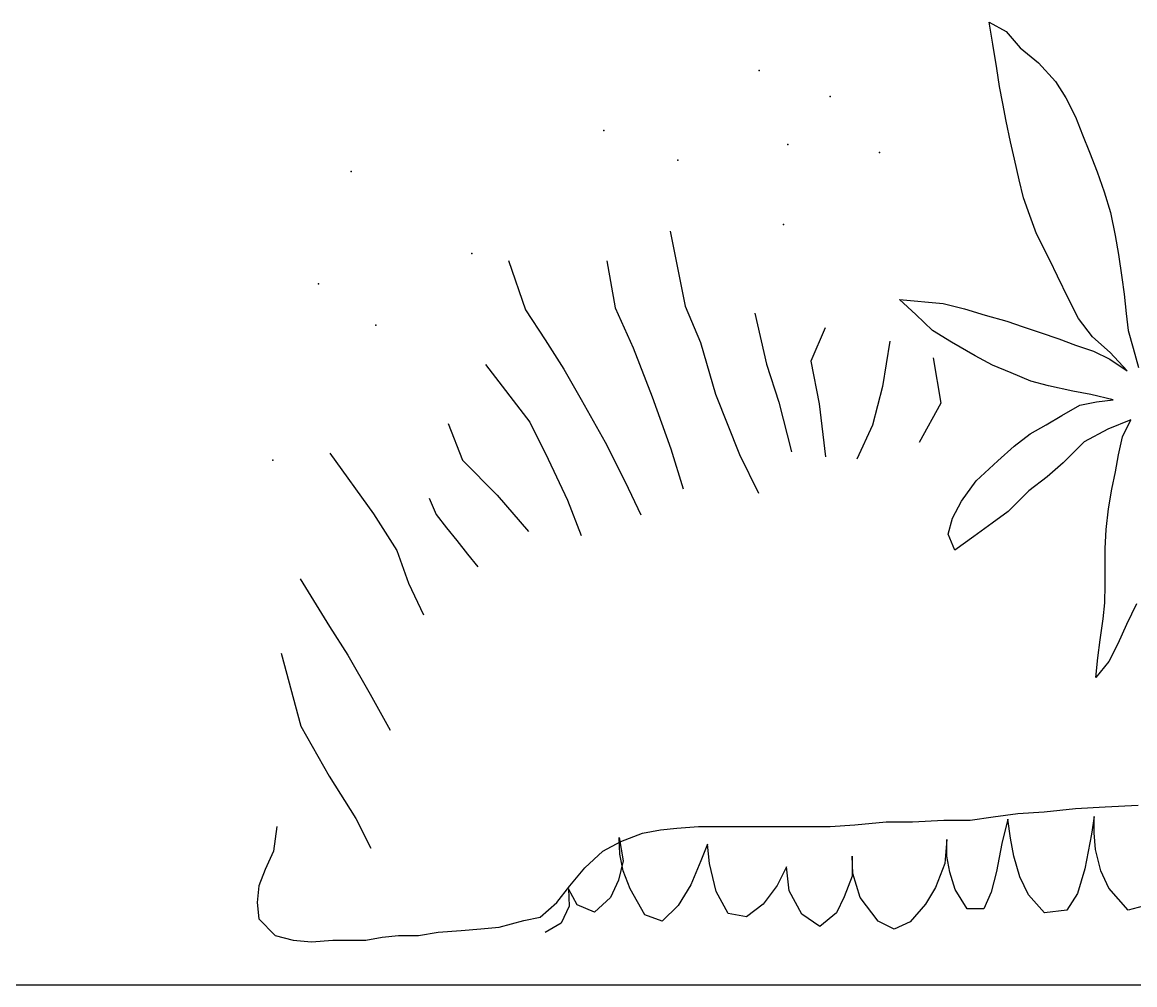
# Model space of a CAD drawing. Header units: inches. Extents: x 0.9 to 45.9, y 0.4 to 30.4.
# Drawn here: x 20.4021 to 20.6087, y 24.5816 to 24.7603 of the extents above; entities that cross this region are included whole.
import ezdxf

# ---------------------------------------------------------------- set-up
doc = ezdxf.new("R2010")
doc.units = ezdxf.units.IN
doc.header["$MEASUREMENT"] = 0
doc.linetypes.add('CONTINUA', pattern=[0])
doc.layers.add('MUROS', color=9, linetype='Continuous')
doc.layers.add('Vegetación', color=3, linetype='CONTINUA')

# ---------------------------------------------------------------- blocks, each defined once
blk = doc.blocks.new('Planta_000A')
at = {"layer": 'Vegetación', "linetype": 'Continuous'}
for p, q in [((399.46508, 197.22585), (399.45969, 197.22297)), ((399.46388, 197.21889), (399.46508, 197.22585)), ((399.45969, 197.22297), (399.45525, 197.21782)), ((399.46268, 197.21122), (399.46388, 197.21889)), ((399.45525, 197.21782), (399.4495, 197.21302)), ((399.4495, 197.21302), (399.44411, 197.20715)), ((399.46184, 197.20559), (399.46268, 197.21122)), ((399.44411, 197.20715), (399.44087, 197.202)), ((399.46076, 197.2002), (399.46184, 197.20559)), ((399.44087, 197.202), (399.43775, 197.196)), ((399.45969, 197.19457), (399.46076, 197.2002)), ((399.43775, 197.196), (399.4356, 197.19025)), ((399.45837, 197.1881), (399.45969, 197.19457)), ((399.4356, 197.19025), (399.43332, 197.18486)), ((399.45705, 197.18258), (399.45837, 197.1881)), ((399.43332, 197.18486), (399.43092, 197.17863)), ((399.45561, 197.17611), (399.45705, 197.18258)), ((399.43092, 197.17863), (399.42877, 197.17228)), ((399.45417, 197.17036), (399.45561, 197.17611)), ((399.42877, 197.17228), (399.42673, 197.1658)), ((399.45226, 197.16485), (399.45417, 197.17036)), ((399.42673, 197.1658), (399.42529, 197.15849)), ((399.4501, 197.15897), (399.45226, 197.16485)), ((399.42529, 197.15849), (399.42421, 197.1525)), ((399.4459, 197.1507), (399.4501, 197.15897)), ((399.56585, 197.15982), (399.56111, 197.13613)), ((399.42421, 197.1525), (399.42313, 197.14519)), ((399.44351, 197.14567), (399.4459, 197.1507)), ((399.58588, 197.15045), (399.58325, 197.13568)), ((399.61692, 197.15063), (399.61159, 197.13503)), ((399.42313, 197.14519), (399.42241, 197.13992)), ((399.44003, 197.13848), (399.44351, 197.14567)), ((399.42241, 197.13992), (399.42181, 197.13381)), ((399.4368, 197.13225), (399.44003, 197.13848)), ((399.47958, 197.13704), (399.47287, 197.13536)), ((399.49336, 197.13824), (399.47958, 197.13704)), ((399.48821, 197.13357), (399.49336, 197.13824)), ((399.42181, 197.13381), (399.4211, 197.12853)), ((399.47287, 197.13536), (399.46628, 197.13333)), ((399.48293, 197.12853), (399.48821, 197.13357)), ((399.53907, 197.13398), (399.53539, 197.11781)), ((399.56111, 197.13613), (399.55633, 197.12468)), ((399.58325, 197.13568), (399.57758, 197.12298)), ((399.61159, 197.13503), (399.60536, 197.12553)), ((399.43236, 197.1265), (399.4368, 197.13225)), ((399.45945, 197.13141), (399.45429, 197.12961)), ((399.46628, 197.13333), (399.45945, 197.13141)), ((399.4211, 197.12853), (399.41954, 197.1229)), ((399.42685, 197.12158), (399.43236, 197.1265)), ((399.4489, 197.12781), (399.44303, 197.1259)), ((399.45429, 197.12961), (399.4489, 197.12781)), ((399.47694, 197.12482), (399.48293, 197.12853)), ((399.51693, 197.12936), (399.52146, 197.11878)), ((399.43775, 197.12386), (399.43212, 197.12194)), ((399.44303, 197.1259), (399.43775, 197.12386)), ((399.46951, 197.1205), (399.47694, 197.12482)), ((399.4964, 197.12517), (399.49882, 197.11084)), ((399.55633, 197.12468), (399.55153, 197.10838)), ((399.57758, 197.12298), (399.57153, 197.10756)), ((399.60536, 197.12553), (399.59951, 197.11632)), ((399.41954, 197.1229), (399.41786, 197.11679)), ((399.42146, 197.11571), (399.42685, 197.12158)), ((399.43212, 197.12194), (399.42697, 197.11943)), ((399.464, 197.11751), (399.46951, 197.1205)), ((399.4828, 197.11989), (399.48036, 197.10554)), ((399.42697, 197.11943), (399.42146, 197.11571)), ((399.45813, 197.11511), (399.464, 197.11751)), ((399.52146, 197.11878), (399.51881, 197.10529)), ((399.53539, 197.11781), (399.53157, 197.10588)), ((399.59951, 197.11632), (399.59395, 197.10673)), ((399.62426, 197.11775), (399.61025, 197.0995)), ((399.44626, 197.11104), (399.4519, 197.11247)), ((399.4519, 197.11247), (399.45813, 197.11511)), ((399.43296, 197.10828), (399.43859, 197.10936)), ((399.43859, 197.10936), (399.44626, 197.11104)), ((399.49882, 197.11084), (399.5019, 197.0986)), ((399.42589, 197.1066), (399.43296, 197.10828)), ((399.43116, 197.106), (399.42589, 197.1066)), ((399.43644, 197.10492), (399.43116, 197.106)), ((399.48036, 197.10554), (399.48722, 197.0931)), ((399.53157, 197.10588), (399.52756, 197.09016)), ((399.55153, 197.10838), (399.54391, 197.08937)), ((399.57153, 197.10756), (399.56566, 197.09107)), ((399.59395, 197.10673), (399.58644, 197.09325)), ((399.44207, 197.10169), (399.43644, 197.10492)), ((399.51881, 197.10529), (399.51673, 197.0886)), ((399.42289, 197.09486), (399.42026, 197.10025)), ((399.42026, 197.10025), (399.42757, 197.09737)), ((399.4471, 197.09869), (399.44207, 197.10169)), ((399.45214, 197.09582), (399.4471, 197.09869)), ((399.5019, 197.0986), (399.50692, 197.08781)), ((399.61025, 197.0995), (399.60439, 197.08787)), ((399.63599, 197.09909), (399.63147, 197.08751)), ((399.42421, 197.08922), (399.42289, 197.09486)), ((399.42757, 197.09737), (399.435, 197.0933)), ((399.45717, 197.09198), (399.45214, 197.09582)), ((399.435, 197.0933), (399.44171, 197.08671)), ((399.46232, 197.08731), (399.45717, 197.09198)), ((399.58644, 197.09325), (399.5801, 197.08064)), ((399.42517, 197.08383), (399.42421, 197.08922)), ((399.54391, 197.08937), (399.53796, 197.07706)), ((399.56566, 197.09107), (399.56175, 197.07846)), ((399.60439, 197.08787), (399.59834, 197.07487)), ((399.67346, 197.08977), (399.65962, 197.07057)), ((399.44171, 197.08671), (399.44674, 197.08227)), ((399.46915, 197.08096), (399.46232, 197.08731)), ((399.63147, 197.08751), (399.62057, 197.07652)), ((399.42625, 197.07832), (399.42517, 197.08383)), ((399.44674, 197.08227), (399.45249, 197.07784)), ((399.47383, 197.0746), (399.46915, 197.08096)), ((399.42733, 197.07221), (399.42625, 197.07832)), ((399.45249, 197.07784), (399.45909, 197.07137)), ((399.5801, 197.08064), (399.57513, 197.07027)), ((399.4767, 197.06921), (399.47383, 197.0746)), ((399.59834, 197.07487), (399.59395, 197.06372)), ((399.62057, 197.07652), (399.6106, 197.06498)), ((399.64204, 197.07556), (399.63983, 197.07042)), ((399.42805, 197.06562), (399.42733, 197.07221)), ((399.45909, 197.07137), (399.46412, 197.06765)), ((399.63983, 197.07042), (399.63654, 197.06616)), ((399.65962, 197.07057), (399.65226, 197.05899)), ((399.46412, 197.06765), (399.46987, 197.06346)), ((399.47802, 197.06418), (399.4767, 197.06921)), ((399.42841, 197.05962), (399.42805, 197.06562)), ((399.46987, 197.06346), (399.47586, 197.05914)), ((399.47586, 197.05914), (399.47802, 197.06418)), ((399.63654, 197.06616), (399.63324, 197.06211)), ((399.63324, 197.06211), (399.62996, 197.05785)), ((399.42841, 197.05327), (399.42841, 197.05962)), ((399.62996, 197.05785), (399.62665, 197.0538)), ((399.65226, 197.05899), (399.64857, 197.04872)), ((399.42841, 197.04812), (399.42841, 197.05327)), ((399.68282, 197.05005), (399.67354, 197.03495)), ((399.42853, 197.04249), (399.42841, 197.04812)), ((399.64857, 197.04872), (399.64383, 197.03872)), ((399.41846, 197.04213), (399.4217, 197.03565)), ((399.42901, 197.03745), (399.42853, 197.04249)), ((399.4217, 197.03565), (399.42445, 197.02954)), ((399.42996, 197.03074), (399.42901, 197.03745)), ((399.67354, 197.03495), (399.66777, 197.02589)), ((399.42445, 197.02954), (399.42721, 197.02391)), ((399.43068, 197.02511), (399.42996, 197.03074)), ((399.4314, 197.01888), (399.43068, 197.02511)), ((399.66777, 197.02589), (399.66071, 197.01364)), ((399.68882, 197.02655), (399.68255, 197.00353)), ((399.42721, 197.02391), (399.4314, 197.01888)), ((399.66071, 197.01364), (399.65435, 197.00222)), ((399.68255, 197.00353), (399.6736, 196.98776)), ((399.6736, 196.98776), (399.66524, 196.97434)), ((399.4284, 196.97803), (399.41799, 196.97855)), ((399.43777, 196.97751), (399.4284, 196.97803)), ((399.44766, 196.97647), (399.43777, 196.97751)), ((399.45598, 196.97595), (399.44766, 196.97647)), ((399.46379, 196.9749), (399.45598, 196.97595)), ((399.43189, 196.96987), (399.43189, 196.97494)), ((399.43189, 196.97494), (399.43274, 196.96944)), ((399.45831, 196.96818), (399.45915, 196.97409)), ((399.45915, 196.97409), (399.46106, 196.96649)), ((399.47108, 196.97386), (399.46379, 196.9749)), ((399.4794, 196.97386), (399.47108, 196.97386)), ((399.48929, 196.97334), (399.4794, 196.97386)), ((399.49762, 196.97334), (399.48929, 196.97334)), ((399.50751, 196.9723), (399.49762, 196.97334)), ((399.51531, 196.97178), (399.50751, 196.9723)), ((399.5226, 196.97178), (399.51531, 196.97178)), ((399.52936, 196.97178), (399.5226, 196.97178)), ((399.53613, 196.97178), (399.52936, 196.97178)), ((399.5429, 196.97178), (399.53613, 196.97178)), ((399.54862, 196.97178), (399.5429, 196.97178)), ((399.55695, 196.97178), (399.54862, 196.97178)), ((399.56371, 196.97126), (399.55695, 196.97178)), ((399.66524, 196.97434), (399.66042, 196.96503)), ((399.69018, 196.97178), (399.69122, 196.96398)), ((399.43147, 196.96458), (399.43189, 196.96987)), ((399.43274, 196.96944), (399.43379, 196.96395)), ((399.56892, 196.97074), (399.56371, 196.97126)), ((399.57464, 196.9697), (399.56892, 196.97074)), ((399.58141, 196.9671), (399.57464, 196.9697)), ((399.58194, 196.96839), (399.58068, 196.96099)), ((399.58173, 196.9631), (399.58194, 196.96839)), ((399.45725, 196.96247), (399.45831, 196.96818)), ((399.46106, 196.96649), (399.46275, 196.95761)), ((399.47839, 196.96247), (399.47839, 196.96775)), ((399.47839, 196.96775), (399.47902, 196.96015)), ((399.55341, 196.96015), (399.55405, 196.96627)), ((399.55405, 196.96627), (399.55616, 196.96099)), ((399.58713, 196.96398), (399.58141, 196.9671)), ((399.42978, 196.95782), (399.43147, 196.96458)), ((399.43379, 196.96395), (399.43485, 196.95846)), ((399.45535, 196.95592), (399.45725, 196.96247)), ((399.47754, 196.9574), (399.47839, 196.96247)), ((399.50819, 196.95698), (399.5084, 196.96247)), ((399.5084, 196.96247), (399.5084, 196.95613)), ((399.58068, 196.95782), (399.58173, 196.9631)), ((399.59286, 196.95877), (399.58713, 196.96398)), ((399.69122, 196.96398), (399.69382, 196.95825)), ((399.42724, 196.95233), (399.42978, 196.95782)), ((399.43485, 196.95846), (399.43717, 196.95064)), ((399.47902, 196.96015), (399.48198, 196.95254)), ((399.52826, 196.95148), (399.52911, 196.95909)), ((399.52911, 196.95909), (399.53207, 196.95317)), ((399.5513, 196.95127), (399.55341, 196.96015)), ((399.55616, 196.96099), (399.55933, 196.95338)), ((399.57856, 196.95211), (399.58068, 196.95782)), ((399.58068, 196.96099), (399.58216, 196.95486)), ((399.59754, 196.95305), (399.59286, 196.95877)), ((399.69382, 196.95825), (399.6959, 196.95305)), ((399.4526, 196.95021), (399.45535, 196.95592)), ((399.46275, 196.95761), (399.46444, 196.95106)), ((399.47585, 196.9519), (399.47754, 196.9574)), ((399.50586, 196.94937), (399.50819, 196.95698)), ((399.5084, 196.95613), (399.51093, 196.94958)), ((399.58216, 196.95486), (399.58469, 196.94937)), ((399.42111, 196.94535), (399.42724, 196.95233)), ((399.46444, 196.95106), (399.46676, 196.94577)), ((399.47205, 196.94577), (399.47585, 196.9519)), ((399.48198, 196.95254), (399.48515, 196.94725)), ((399.52425, 196.94408), (399.52826, 196.95148)), ((399.53207, 196.95317), (399.53651, 196.94725)), ((399.5475, 196.9443), (399.5513, 196.95127)), ((399.55933, 196.95338), (399.56335, 196.94683)), ((399.57391, 196.94387), (399.57856, 196.95211)), ((399.59526, 196.94704), (399.59801, 196.95211)), ((399.60171, 196.94784), (399.59754, 196.95305)), ((399.59801, 196.95211), (399.59779, 196.94662)), ((399.6959, 196.95305), (399.69643, 196.94784)), ((399.43717, 196.95064), (399.44056, 196.94535)), ((399.44753, 196.94451), (399.4526, 196.95021)), ((399.48515, 196.94725), (399.49001, 196.94176)), ((399.50015, 196.94197), (399.50586, 196.94937)), ((399.51093, 196.94958), (399.51326, 196.94451)), ((399.53651, 196.94725), (399.54179, 196.94324)), ((399.58469, 196.94937), (399.58976, 196.94472)), ((399.60691, 196.94316), (399.60171, 196.94784)), ((399.69643, 196.94784), (399.6959, 196.94264)), ((399.41477, 196.94704), (399.42111, 196.94535)), ((399.44056, 196.94535), (399.44753, 196.94451)), ((399.46676, 196.94577), (399.47205, 196.94577)), ((399.51326, 196.94451), (399.51854, 196.94028)), ((399.51854, 196.94028), (399.52425, 196.94408)), ((399.54179, 196.94324), (399.5475, 196.9443)), ((399.56335, 196.94683), (399.56842, 196.94197)), ((399.56842, 196.94197), (399.57391, 196.94387)), ((399.58976, 196.94472), (399.59526, 196.94704)), ((399.59779, 196.94662), (399.60033, 196.94134)), ((399.49001, 196.94176), (399.49508, 196.93943)), ((399.49508, 196.93943), (399.50015, 196.94197)), ((399.60033, 196.94134), (399.6054, 196.93838)), ((399.61211, 196.94212), (399.60691, 196.94316)), ((399.61992, 196.94004), (399.61211, 196.94212)), ((399.6959, 196.94264), (399.6907, 196.93743)), ((399.62565, 196.93951), (399.61992, 196.94004)), ((399.63189, 196.93899), (399.62565, 196.93951)), ((399.63918, 196.93847), (399.63189, 196.93899)), ((399.64542, 196.93743), (399.63918, 196.93847)), ((399.65167, 196.93743), (399.64542, 196.93743)), ((399.65687, 196.93691), (399.65167, 196.93743)), ((399.66208, 196.93587), (399.65687, 196.93691)), ((399.6907, 196.93743), (399.68498, 196.93587)), ((399.66728, 196.93587), (399.66208, 196.93587)), ((399.67249, 196.93587), (399.66728, 196.93587)), ((399.67925, 196.93535), (399.67249, 196.93587)), ((399.68498, 196.93587), (399.67925, 196.93535))]:
    blk.add_line(p, q, dxfattribs=at)
for p in [(399.53776, 197.21059), (399.51533, 197.20241), (399.58682, 197.19167), (399.52865, 197.18723), (399.49968, 197.18466), (399.56346, 197.18232), (399.66663, 197.17875), (399.53005, 197.162), (399.62855, 197.15281), (399.67701, 197.14321), (399.65892, 197.13015), (399.69144, 197.08748)]:
    blk.add_point(p, dxfattribs=at)

msp = doc.modelspace()

# ---------------------------------------------------------------- linework, layer by layer
at = {"layer": 'MUROS'}
msp.add_line((20.39098, 24.58165, -0.104), (21.9833, 24.58165, -0.104), dxfattribs=at)

# ---------------------------------------------------------------- block references
at = {"layer": 'MUROS', "xscale": -0.5875430871572008, "yscale": 0.5875430871570873, "zscale": 0.5875430871570595}
msp.add_blockref('Planta_000A', (255.28461, -91.11842, -0.104), dxfattribs=at)

doc.saveas('drawing.dxf')
